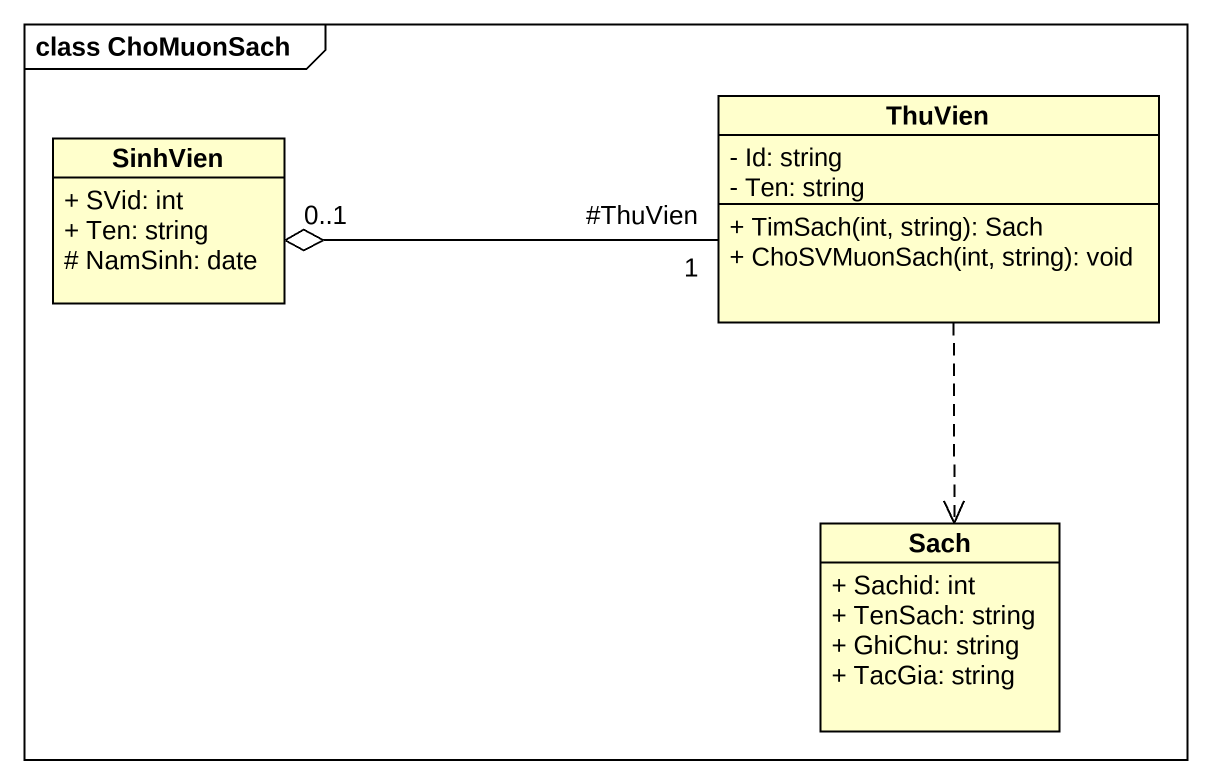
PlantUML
@startuml
mainframe class ChoMuonSach
hide circle
hide empty members
skinparam classAttributeIconSize 0
class ThuVien {
  - Id: string
  - Ten: string
  + TimSach(int, string): Sach
  + ChoSVMuonSach(int, string): void
}
class SinhVien {
  + SVid: int
  + Ten: string
  # NamSinh: date
}
class Sach {
  + Sachid: int
  + TenSach: string
  + GhiChu: string
  + TacGia: string
}
ThuVien "#ThuVien\n1" -left-o "0..1" SinhVien
ThuVien ..> Sach
@enduml
